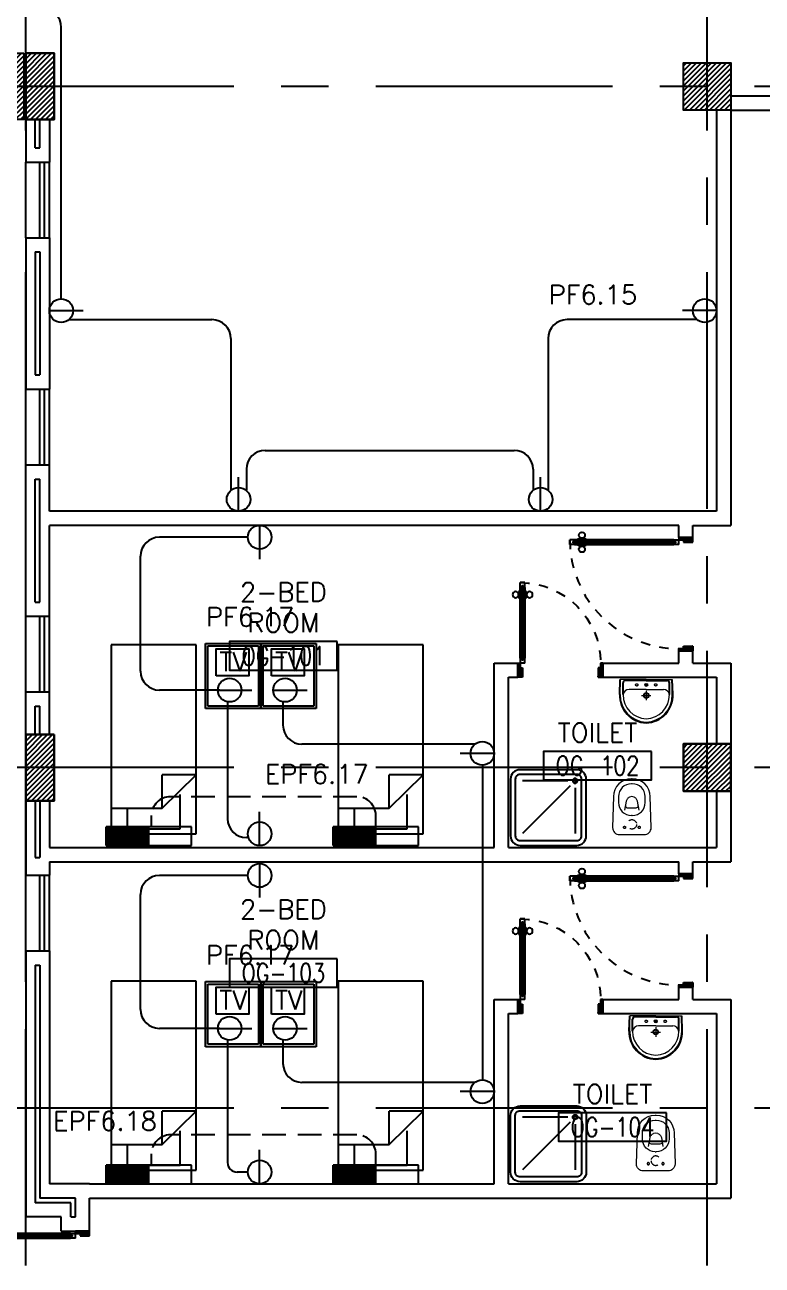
# Model space of a CAD drawing. Extents: x -0.4 to 93.5, y -1.1 to 78.4.
# Drawn here: x 50.62 to 58.41, y 14.89 to 28 of the extents above; entities that cross this region are included whole.
import ezdxf
from ezdxf.enums import TextEntityAlignment as Align

# ---------------------------------------------------------------- set-up
doc = ezdxf.new("R2010")
doc.units = 0
doc.header["$MEASUREMENT"] = 0
for name, pattern in [('CENTERX2', [4, 2.5, -0.5, 0.5, -0.5]), ('DASHED', [0.75, 0.5, -0.25]), ('HIDDEN', [0.375, 0.25, -0.125]), ('HIDDEN2', [0.1875, 0.125, -0.0625])]:
    doc.linetypes.add(name, pattern=pattern)
doc.layers.get('0').update_dxf_attribs({"color": 11, "linetype": 'CONTINUOUS'})
for name, color, linetype in [('AXES', 11, 'CENTERX2'), ('COL', 11, 'CONTINUOUS'), ('DOOR', 11, 'CONTINUOUS'), ('E-CLINE', 2, 'CONTINUOUS'), ('E-HLINE', 2, 'HIDDEN'), ('E-SOCKETS', 4, 'CONTINUOUS'), ('E-TEXT', 4, 'CONTINUOUS'), ('FIX', 11, 'CONTINUOUS'), ('FUR', 11, 'CONTINUOUS'), ('HAT', 11, 'CONTINUOUS'), ('INSUL', 11, 'CONTINUOUS'), ('RM-BOX', 11, 'CONTINUOUS'), ('RM-NAME', 11, 'CONTINUOUS'), ('RM-NO', 11, 'CONTINUOUS'), ('WALL', 11, 'CONTINUOUS'), ('WIN', 11, 'CONTINUOUS')]:
    doc.layers.add(name, color=color, linetype=linetype)
doc.styles.add('ROMANS', font='ROMANS.shx', dxfattribs={"width": 0.6})

# ---------------------------------------------------------------- blocks, each defined once
blk = doc.blocks.new('*X41')
at = {"color": 0}
for p, q in [((227929, 132681), (228397, 133150)), ((227929, 132734), (228344, 133150)), ((227929, 132787), (228291, 133150)), ((227929, 132840), (228238, 133150)), ((227929, 132893), (228185, 133150)), ((227929, 132946), (228132, 133150)), ((227929, 132999), (228079, 133150)), ((227929, 133053), (228026, 133150)), ((227929, 133106), (227973, 133150)), ((227950, 132650), (228429, 133128)), ((228003, 132650), (228429, 133075)), ((228056, 132650), (228429, 133022)), ((228109, 132650), (228429, 132969)), ((228162, 132650), (228429, 132916)), ((228215, 132650), (228429, 132863)), ((228268, 132650), (228429, 132810)), ((228321, 132650), (228429, 132757)), ((228374, 132650), (228429, 132704))]:
    blk.add_line(p, q, dxfattribs=at)
blk = doc.blocks.new('COL50')
at = {"layer": 'COL'}
blk.add_lwpolyline([(-250, 250), (-250, -250), (250, -250), (250, 250)], close=True, dxfattribs=at)
blk = doc.blocks.new('*X37')
at = {"color": 0}
for p, q in [((227929, 139894), (228385, 140350)), ((227929, 139947), (228331, 140350)), ((227929, 140000), (228278, 140350)), ((227929, 140053), (228225, 140350)), ((227929, 140106), (228172, 140350)), ((227929, 140159), (228119, 140350)), ((227929, 140212), (228066, 140350)), ((227929, 140265), (228013, 140350)), ((227929, 140318), (227960, 140350)), ((227938, 139850), (228429, 140341)), ((227991, 139850), (228429, 140288)), ((228044, 139850), (228429, 140235)), ((228097, 139850), (228429, 140182)), ((228150, 139850), (228429, 140129)), ((228203, 139850), (228429, 140076)), ((228256, 139850), (228429, 140023)), ((228309, 139850), (228429, 139969)), ((228362, 139850), (228429, 139916)), ((228415, 139850), (228429, 139863))]:
    blk.add_line(p, q, dxfattribs=at)
blk = doc.blocks.new('DOOR100')
at = {"layer": 'DOOR', "color": 0, "linetype": 'ByBlock'}
for p, q in [((-82, 1205), (-91, 1205)), ((-91, 1205), (-91, 1140)), ((-75, 1218), (-82, 1218)), ((-82, 1128), (-82, 1218)), ((-82, 1205), (-82, 1140)), ((-25, 1300), (-75, 1300)), ((-75, 1300), (-25, 1300)), ((-75, 1250), (-75, 1300)), ((-58, 1250), (-75, 1250)), ((-42, 1270), (-58, 1270)), ((-58, 1250), (-58, 1270)), ((-42, 1250), (-42, 1270)), ((-25, 1250), (-42, 1250)), ((-25, 1250), (-25, 1300)), ((-25, 1218), (-18, 1218)), ((-18, 1128), (-18, 1218)), ((-18, 1205), (-9, 1205)), ((-18, 1205), (-18, 1140)), ((-9, 1205), (-9, 1140)), ((-82, 1140), (-91, 1140)), ((-75, 1128), (-82, 1128)), ((-25, 1128), (-18, 1128)), ((-18, 1140), (-9, 1140)), ((-1200, 0), (-1200, 150)), ((-1200, 150), (-1175, 150)), ((-1200, 150), (-1200, 0)), ((-1175, 150), (-1175, 100)), ((-75, 200), (-58, 200)), ((-75, 150), (-75, 200)), ((-75, 150), (-25, 150)), ((-58, 200), (-58, 180)), ((-58, 180), (-42, 180)), ((-42, 200), (-25, 200)), ((-42, 180), (-42, 200)), ((-25, 200), (-25, 150)), ((0, 150), (-25, 150)), ((-25, 150), (-25, 100)), ((0, 150), (0, 0)), ((-1150, 0), (-1200, 0)), ((-1175, 100), (-1150, 100)), ((-1150, 100), (-1150, 0)), ((-50, 100), (-50, 0)), ((-25, 100), (-50, 100)), ((-50, 0), (0, 0))]:
    blk.add_line(p, q, dxfattribs=at)
at = {"layer": 'DOOR', "linetype": 'ByBlock'}
for p, q in [((-75, 1250), (-75, 200)), ((-58, 200), (-58, 1250)), ((-42, 200), (-42, 1250)), ((-25, 200), (-25, 1250)), ((0, 0), (0, 150))]:
    blk.add_line(p, q, dxfattribs=at)
at = {"layer": 'DOOR', "color": 9, "linetype": 'ByBlock'}
for p, q in [((-1150, 0), (-1200, 114)), ((-1150, 0), (-1200, 40)), ((-1150, 0), (-1163, 100)), ((-50, 0), (0, 114)), ((-50, 0), (-37, 100)), ((-50, 0), (0, 40))]:
    blk.add_line(p, q, dxfattribs=at)
at = {"layer": 'DOOR', "color": 0, "linetype": 'ByBlock'}
for centre in [(-124, 1173), (24, 1173)]:
    blk.add_circle(centre, 32.4, dxfattribs=at)
at = {"layer": 'DOOR', "linetype": 'HIDDEN', "ltscale": 0.5}
blk.add_arc((-25, 150), 1150, 90, 180.0001, dxfattribs=at)
at = {"layer": 'DOOR', "color": 9, "linetype": 'ByBlock'}
for centre, radius, start, end in [((-1150, 0), 154, 103.7142, 108.8947), ((-1150, 0), 134, 100.72, 111.8402), ((-50, 0), 134, 68.1598, 79.28), ((-50, 0), 154, 71.1053, 76.2858), ((-1150, 0), 94.4, 90, 121.9818), ((-1150, 0), 74.4, 90, 132.2236), ((-1150, 0), 54.4, 90, 156.7926), ((-1150, 0), 34.4, 90, 180), ((-1150, 0), 14.4, 90, 180), ((-50, 0), 94.4, 58.0182, 90), ((-50, 0), 74.4, 47.7764, 90), ((-50, 0), 54.4, 23.2074, 90), ((-50, 0), 34.4, 0, 90), ((-50, 0), 14.4, 0, 90), ((-50, 0), 114, 64.0838, 77.3774)]:
    blk.add_arc(centre, radius, start, end, dxfattribs=at)
blk = doc.blocks.new('DOOR90')
at = {"layer": 'DOOR', "color": 0, "linetype": 'ByBlock'}
for p, q in [((-150, 0), (-150, -25)), ((-150, 0), (0, 0)), ((0, -50), (0, 0)), ((-1000, -25), (-1000, -75)), ((-1000, -75), (-1000, -25)), ((-950, -25), (-1000, -25)), ((-950, -75), (-1000, -75)), ((-970, -42), (-970, -58)), ((-950, -42), (-970, -42)), ((-950, -58), (-970, -58)), ((-950, -25), (-950, -42)), ((-950, -58), (-950, -75)), ((-918, -25), (-918, -18)), ((-828, -18), (-918, -18)), ((-918, -75), (-918, -82)), ((-828, -82), (-918, -82)), ((-905, -18), (-905, -9)), ((-905, -9), (-840, -9)), ((-905, -18), (-840, -18)), ((-905, -82), (-905, -91)), ((-905, -82), (-840, -82)), ((-905, -91), (-840, -91)), ((-840, -18), (-840, -9)), ((-840, -82), (-840, -91)), ((-828, -25), (-828, -18)), ((-828, -75), (-828, -82)), ((-200, -42), (-200, -25)), ((-200, -25), (-150, -25)), ((-180, -42), (-200, -42)), ((-200, -75), (-200, -58)), ((-200, -58), (-180, -58)), ((-150, -75), (-200, -75)), ((-180, -58), (-180, -42)), ((-150, -75), (-150, -25)), ((-150, -25), (-100, -25)), ((-100, -25), (-100, -50)), ((-100, -50), (0, -50)), ((-150, -900), (-150, -875)), ((-150, -875), (-100, -875)), ((0, -900), (-150, -900)), ((-150, -900), (0, -900)), ((-100, -850), (0, -850)), ((-100, -875), (-100, -850)), ((0, -850), (0, -900))]:
    blk.add_line(p, q, dxfattribs=at)
at = {"layer": 'DOOR', "color": 9, "linetype": 'ByBlock'}
for p, q in [((0, -50), (-114, 0)), ((0, -50), (-40, 0)), ((0, -50), (-100, -37)), ((0, -850), (-114, -900)), ((0, -850), (-100, -863)), ((0, -850), (-40, -900))]:
    blk.add_line(p, q, dxfattribs=at)
at = {"layer": 'DOOR', "linetype": 'ByBlock'}
for p, q in [((-200, -25), (-950, -25)), ((-200, -42), (-950, -42)), ((-200, -58), (-950, -58)), ((-950, -75), (-200, -75))]:
    blk.add_line(p, q, dxfattribs=at)
at = {"layer": 'DOOR', "color": 0, "linetype": 'ByBlock'}
for centre in [(-873, 24), (-873, -124)]:
    blk.add_circle(centre, 32.4, dxfattribs=at)
at = {"layer": 'DOOR', "color": 9, "linetype": 'ByBlock'}
for centre, radius, start, end in [((0, -50), 154, 161.1053, 166.2858), ((0, -50), 134, 158.1598, 169.28), ((0, -50), 94.4, 148.0182, 180), ((0, -50), 74.4, 137.7764, 180), ((0, -50), 114, 154.0838, 167.3774), ((0, -50), 54.4, 113.2074, 180), ((0, -50), 34.4, 90, 180), ((0, -50), 14.4, 90, 180), ((0, -850), 154, 193.7142, 198.8947), ((0, -850), 134, 190.72, 201.8402), ((0, -850), 94.4, 180, 211.9818), ((0, -850), 74.4, 180, 222.2236), ((0, -850), 54.4, 180, 246.7926), ((0, -850), 34.4, 180, 270), ((0, -850), 14.4, 180, 270)]:
    blk.add_arc(centre, radius, start, end, dxfattribs=at)
at = {"layer": 'DOOR', "linetype": 'HIDDEN', "ltscale": 0.5}
blk.add_arc((-150, -25), 850, 180, 270, dxfattribs=at)
blk = doc.blocks.new('RM1')
at = {"layer": 'RM-BOX'}
blk.add_lwpolyline([(570, -200), (-570, -200), (-570, -500), (570, -500)], close=True, dxfattribs=at)
at = {"layer": 'RM-NAME', "style": 'ROMANS'}
for tag, p in [('ROOMNAME1', (0, 324)), ('ROOMNAME2', (0, 0))]:
    blk.add_attdef(tag, text='', height=200, dxfattribs=at).set_placement(p, align=Align.MIDDLE)
at = {"layer": 'RM-NO', "style": 'ROMANS', "width": 0.8}
blk.add_attdef('ROOMNO', text='', height=200, dxfattribs=at).set_placement((0, -350), align=Align.MIDDLE)
blk = doc.blocks.new('C11')
at = {"layer": 'HAT'}
h = blk.add_hatch(dxfattribs=at)
h.set_pattern_fill('ANSI31', color=256, scale=300, style=0)
h.set_pattern_definition([(45, (-248556.182, -75061.005), (-26.5165043, 26.5165043), [])])
h.paths.add_polyline_path([(300, 700), (0, 700), (0, 350), (300, 350)])
h.paths.add_polyline_path([(300, 350), (0, 350), (0, 0), (300, 0)])
at = {"layer": 'COL'}
blk.add_lwpolyline([(300, 700), (300, 0), (0, 0), (0, 700)], close=True, dxfattribs=at)
blk = doc.blocks.new('C11D')
at = {"layer": 'COL', "linetype": 'ByBlock'}
for p in [(-320, 0), (0, 0)]:
    blk.add_blockref('C11', p, dxfattribs=at)
blk = doc.blocks.new('A$C272A55A0')
at = {"layer": 'DOOR', "color": 0, "linetype": 'ByBlock'}
for p, q in [((0, 900), (0, 1050)), ((50, 1050), (0, 1050)), ((50, 950), (50, 1050)), ((1750, 950), (1750, 1050)), ((1750, 1050), (1800, 1050)), ((1800, 1050), (1800, 900)), ((25, 950), (50, 950)), ((25, 900), (25, 950)), ((1775, 950), (1750, 950)), ((1775, 900), (1775, 950)), ((0, 900), (25, 900)), ((75, 900), (25, 900)), ((25, 850), (25, 900)), ((42, 850), (25, 850)), ((58, 870), (42, 870)), ((42, 870), (42, 850)), ((58, 850), (58, 870)), ((75, 850), (58, 850)), ((75, 900), (75, 850)), ((1725, 900), (1775, 900)), ((1725, 900), (1725, 850)), ((1725, 850), (1742, 850)), ((1742, 870), (1758, 870)), ((1742, 850), (1742, 870)), ((1758, 870), (1758, 850)), ((1758, 850), (1775, 850)), ((1800, 900), (1775, 900)), ((1775, 850), (1775, 900)), ((1718, 160), (1709, 160)), ((1709, 95), (1709, 160)), ((1725, 173), (1718, 173)), ((1718, 173), (1718, 83)), ((1718, 95), (1718, 160)), ((1775, 173), (1782, 173)), ((1782, 173), (1782, 83)), ((1782, 160), (1791, 160)), ((1782, 95), (1782, 160)), ((1791, 95), (1791, 160)), ((25, 50), (42, 50)), ((25, 50), (25, 0)), ((25, 0), (75, 0)), ((75, 0), (25, 0)), ((42, 50), (42, 30)), ((42, 30), (58, 30)), ((58, 50), (75, 50)), ((58, 50), (58, 30)), ((75, 50), (75, 0)), ((1718, 95), (1709, 95)), ((1725, 83), (1718, 83)), ((1742, 50), (1725, 50)), ((1725, 50), (1725, 0)), ((1775, 0), (1725, 0)), ((1725, 0), (1775, 0)), ((1742, 50), (1742, 30)), ((1758, 30), (1742, 30)), ((1775, 50), (1758, 50)), ((1758, 50), (1758, 30)), ((1775, 83), (1782, 83)), ((1775, 50), (1775, 0)), ((1782, 95), (1791, 95))]:
    blk.add_line(p, q, dxfattribs=at)
at = {"layer": 'DOOR', "color": 9, "linetype": 'ByBlock'}
for p, q in [((50, 1050), (0, 1010)), ((50, 1050), (0, 937)), ((50, 1050), (37, 950)), ((1750, 1050), (1800, 1010)), ((1750, 1050), (1800, 937)), ((1750, 1050), (1763, 950))]:
    blk.add_line(p, q, dxfattribs=at)
at = {"layer": 'DOOR', "linetype": 'ByBlock'}
for p, q in [((25, 850), (25, 50)), ((42, 850), (42, 50)), ((58, 850), (58, 50)), ((75, 50), (75, 850)), ((1725, 50), (1725, 850)), ((1742, 850), (1742, 50)), ((1758, 850), (1758, 50)), ((1775, 850), (1775, 50))]:
    blk.add_line(p, q, dxfattribs=at)
at = {"layer": 'DOOR', "color": 0, "linetype": 'ByBlock'}
for centre in [(1676, 128), (1824, 128)]:
    blk.add_circle(centre, 32.4, dxfattribs=at)
at = {"layer": 'DOOR', "color": 9, "linetype": 'ByBlock'}
for centre, radius, start, end in [((50, 1050), 34.4, 180, 270), ((50, 1050), 14.4, 180, 270), ((1750, 1050), 14.4, 270, 0), ((1750, 1050), 34.4, 270, 0), ((50, 1050), 54.4, 203.2074, 270), ((50, 1050), 74.4, 227.7764, 270), ((50, 1050), 94.4, 238.0182, 270), ((50, 1050), 114, 244.0838, 257.3774), ((50, 1050), 134, 248.1598, 259.28), ((1750, 1050), 54.4, 270, 336.7926), ((1750, 1050), 74.4, 270, 312.2236), ((1750, 1050), 94.4, 270, 301.9818), ((1750, 1050), 114, 282.6226, 295.9162), ((1750, 1050), 134, 280.72, 291.8402), ((50, 1050), 154, 251.1053, 256.2858), ((1750, 1050), 154, 283.7142, 288.8947)]:
    blk.add_arc(centre, radius, start, end, dxfattribs=at)
at = {"layer": 'DOOR', "linetype": 'HIDDEN', "ltscale": 0.5}
for centre, start, end in [((50, 851), 268.3174, 3.2965), ((1750, 851), 176.7035, 271.6826)]:
    blk.add_arc(centre, 851, start, end, dxfattribs=at)
at = {"layer": 'WALL', "linetype": 'ByBlock'}
blk.add_line((1800, 900), (1800, 1050), dxfattribs=at)
blk = doc.blocks.new('LAV1')
at = {"layer": 'FIX', "linetype": 'DASHED', "lineweight": 20, "ltscale": 0.05}
for p, q in [((0, 170), (0, 270)), ((0, 170), (0, 270)), ((50, 220), (-50, 220))]:
    blk.add_line(p, q, dxfattribs=at)
at = {"layer": 'FIX', "linetype": 'ByBlock', "ltscale": 0.3}
for p, q in [((-280, 210), (-275, 50)), ((-245, 210), (-245, 85)), ((245, 210), (245, 85)), ((280, 210), (275, 50)), ((0, 60), (-220, 60)), ((0, 60), (220, 60))]:
    blk.add_line(p, q, dxfattribs=at)
at = {"layer": 'FIX', "linetype": 'Continuous', "lineweight": 20}
for p, q in [((-275, 210), (-275, 50)), ((0, 155), (-181, 155)), ((0, 155), (181, 155)), ((275, 210), (275, 50)), ((0, 50), (-275, 50)), ((0, 50), (-252, 50)), ((0, 50), (252, 50)), ((0, 50), (275, 50))]:
    blk.add_line(p, q, dxfattribs=at)
at = {"layer": 'FIX', "lineweight": 20}
for p, q in [((16, 107), (-15, 107)), ((0, 92), (0, 123))]:
    blk.add_line(p, q, dxfattribs=at)
for centre, radius in [((0, 220), 29.5), ((0, 220), 22.5), ((0, 107), 15.5)]:
    blk.add_circle(centre, radius, dxfattribs=at)
at = {"layer": 'FIX', "linetype": 'HIDDEN', "lineweight": 20, "ltscale": 0.05}
for centre in [(-100, 107), (100, 107)]:
    blk.add_circle(centre, 12.4, dxfattribs=at)
at = {"layer": 'FIX', "linetype": 'ByBlock', "ltscale": 0.3}
for centre, radius, start, end in [((7, 220), 287, 91.3776, 182.0064), ((-7, 220), 287, 357.9936, 88.6224), ((-220, 85), 24.9, 179.7021, 269.9486), ((220, 85), 24.9, 270.0514, 0.2979)]:
    blk.add_arc(centre, radius, start, end, dxfattribs=at)
at = {"layer": 'FIX', "linetype": 'Continuous', "lineweight": 20}
for centre, radius, start, end in [((8, 217), 283, 91.6988, 181.351), ((8, 212), 253, 91.7328, 180.4884), ((-8, 217), 283, 358.649, 88.3012), ((-8, 212), 253, 359.5116, 88.2672), ((-179, 222), 66.9, 190.2006, 268.0786), ((179, 222), 66.9, 271.9214, 349.7994)]:
    blk.add_arc(centre, radius, start, end, dxfattribs=at)
blk = doc.blocks.new('SHR1')
at = {"layer": 'FIX'}
for p, q in [((-196, 196), (-700, 700)), ((-143, 218), (-143, 700)), ((-218, 143), (-700, 143))]:
    blk.add_line(p, q, dxfattribs=at)
for points in [[(-825, 125), (-825, 725, -0.414214), (-725, 825), (-125, 825, -0.414214), (-25, 725), (-25, 125, -0.414214), (-125, 25), (-725, 25, -0.414214)], [(-775, 125), (-775, 725, -0.414214), (-725, 775), (-125, 775, -0.414214), (-75, 725), (-75, 125, -0.414214), (-125, 75), (-725, 75, -0.414214)]]:
    blk.add_lwpolyline(points, format="xyb", close=True, dxfattribs=at)
for radius in [25, 15]:
    blk.add_circle((-143, 143), radius, dxfattribs=at)
blk = doc.blocks.new('WC1')
at = {"layer": 'FIX', "lineweight": 20}
for p, q in [((-210, 204), (-538, 194)), ((-475, 141), (-538, 141)), ((-727, 5), (-727, -5)), ((-674, 5), (-674, -5)), ((-534, 24), (-540, 0)), ((-540, 0), (-534, -24)), ((-395, 76), (-490, 60)), ((-339, 5), (-339, -5)), ((-490, -60), (-395, -76)), ((-538, -141), (-475, -141)), ((-538, -194), (-210, -204))]:
    blk.add_line(p, q, dxfattribs=at)
at = {"layer": 'FIX', "linetype": 'Continuous', "lineweight": 20}
blk.add_line((-420, -47), (-420, 45), dxfattribs=at)
at = {"layer": 'FIX', "lineweight": 20}
blk.add_lwpolyline([(-213, -204), (-210, -204, 0.414214), (-137, -131), (-137, 0), (-137, 131, 0.414214), (-210, 204)], format="xyb", dxfattribs=at)
at = {"layer": 'FIX', "linetype": 'HIDDEN2', "lineweight": 20, "ltscale": 0.3}
blk.add_circle((-245, 0), 49.8, dxfattribs=at)
at = {"layer": 'FIX', "linetype": 'HIDDEN', "lineweight": 20, "ltscale": 0.05}
for centre in [(-213, 78), (-213, -77)]:
    blk.add_circle(centre, 11.6, dxfattribs=at)
at = {"layer": 'FIX', "lineweight": 20}
for centre, radius, start, end in [((-538, 5), 189, 90, 180), ((-538, 5), 136, 90, 180), ((-475, 5), 136, 360, 90), ((-473, -7), 68.2, 128.9242, 152.8468), ((-464, -18), 82, 108.496, 128.9242), ((-538, -5), 189, 180, 270), ((-538, -5), 136, 180, 270), ((-473, 7), 68.2, 207.1532, 231.0758), ((-464, 18), 82, 231.0758, 251.504), ((-475, -5), 136, 270, 0)]:
    blk.add_arc(centre, radius, start, end, dxfattribs=at)
at = {"layer": 'FIX', "linetype": 'Continuous', "lineweight": 20}
for centre, start, end in [((-443, 46), 357.6662, 91.6121), ((-442, -46), 268.3879, 2.3338)]:
    blk.add_arc(centre, 22.3, start, end, dxfattribs=at)
blk = doc.blocks.new('BHU')
at = {"color": 8}
for p, q in [((0, -311), (145, 1)), ((0, -340), (159, 1)), ((0, -370), (173, 1)), ((0, -399), (187, 1)), ((0, -281), (132, 1)), ((0, -251), (118, 1)), ((0, -15), (7, 1)), ((0, -44), (21, 1)), ((0, -74), (35, 1)), ((0, -104), (49, 1)), ((0, -133), (63, 1)), ((0, -163), (76, 1)), ((0, -192), (90, 1)), ((0, -222), (104, 1)), ((0, -429), (199, -1)), ((4, -450), (199, -31)), ((18, -450), (199, -61)), ((32, -450), (199, -90)), ((45, -450), (199, -120)), ((59, -450), (199, -149)), ((73, -450), (199, -179)), ((87, -450), (199, -208)), ((101, -450), (199, -238)), ((114, -450), (199, -268)), ((128, -450), (199, -297)), ((142, -450), (199, -327)), ((156, -450), (199, -356)), ((169, -450), (199, -386)), ((183, -450), (199, -416)), ((197, -450), (199, -445))]:
    blk.add_line(p, q, dxfattribs=at)
at = {"layer": 'E-SOCKETS'}
for p, q in [((0, 450), (199, 450)), ((0, -450), (0, 450)), ((199, 450), (199, -450))]:
    blk.add_line(p, q, dxfattribs=at)
at = {"layer": 'E-SOCKETS', "color": 4}
for p, q in [((0, 1), (199, 1)), ((0, -450), (199, -450))]:
    blk.add_line(p, q, dxfattribs=at)

msp = doc.modelspace()

# ---------------------------------------------------------------- linework, layer by layer
at = {"layer": 'AXES'}
for p, q in [((57.8324, -1.1143), (57.8324, 77.6984)), ((50.6324, -1.1143), (50.6324, 77.3484)), ((92.8324, 27.35), (40.7424, 27.35)), ((92.8324, 20.15), (40.7424, 20.15)), ((92.8324, 16.55), (40.7424, 16.55))]:
    msp.add_line(p, q, dxfattribs=at)
at = {"layer": 'E-CLINE', "color": 4, "linetype": 'ByBlock'}
for p, q in [((51.0074, 25.105), (51.0074, 27.9745)), ((51.0885, 24.8849), (52.5999, 24.8849)), ((57.7262, 24.8849), (56.3525, 24.8849)), ((52.7999, 24.6849), (52.7999, 23.0816)), ((56.1525, 24.6849), (56.1525, 23.0816)), ((53.1636, 23.503), (55.7938, 23.503)), ((52.9636, 23.303), (52.9636, 23.0816)), ((55.9938, 23.303), (55.9938, 23.0816)), ((52.979, 22.585), (52.0449, 22.585)), ((51.8449, 21.1686), (51.8449, 22.385)), ((55.3792, 20.3975), (53.551, 20.3975)), ((55.4574, 20.175), (55.4574, 16.85)), ((52.979, 19.41), (52.9651, 19.41)), ((52.979, 19.01), (52.0449, 19.01)), ((51.8449, 17.5936), (51.8449, 18.81)), ((55.3792, 16.8225), (53.551, 16.8225)), ((52.979, 15.875), (52.8651, 15.875))]:
    msp.add_line(p, q, dxfattribs=at)
at = {"layer": 'E-CLINE', "color": 4}
for p, q in [((52.6851, 20.9686), (52.0449, 20.9686)), ((52.7651, 20.8456), (52.7651, 19.61)), ((53.351, 20.8456), (53.351, 20.5975)), ((52.6851, 17.3936), (52.0449, 17.3936)), ((52.7651, 17.2706), (52.7651, 15.975)), ((53.351, 17.2706), (53.351, 17.0225))]:
    msp.add_line(p, q, dxfattribs=at)
at = {"layer": 'E-CLINE', "color": 4, "linetype": 'ByBlock'}
for centre, radius, start, end in [((50.8074, 27.9745), 0.2, 0, 90), ((52.5999, 24.6849), 0.2, 0, 90), ((56.3525, 24.6849), 0.2, 90, 180), ((53.1636, 23.303), 0.2, 90, 180), ((55.7938, 23.303), 0.2, 0, 90), ((52.0449, 22.385), 0.2, 90, 180), ((52.0449, 21.1686), 0.2, 180, 270), ((53.551, 20.5975), 0.2, 180, 270), ((52.9651, 19.61), 0.2, 180, 270), ((52.0449, 18.81), 0.2, 90, 180), ((52.0449, 17.5936), 0.2, 180, 270), ((53.551, 17.0225), 0.2, 180, 270), ((52.8651, 15.975), 0.1, 180, 270)]:
    msp.add_arc(centre, radius, start, end, dxfattribs=at)
at = {"layer": 'E-HLINE', "color": 4}
for p, q in [((54.1315, 19.8425), (52.1614, 19.8425)), ((51.9614, 19.5244), (51.9614, 19.6425)), ((54.3315, 19.5244), (54.3315, 19.6425)), ((54.1315, 16.2675), (52.1614, 16.2675)), ((51.9614, 15.9494), (51.9614, 16.0675)), ((54.3315, 15.9494), (54.3315, 16.0675))]:
    msp.add_line(p, q, dxfattribs=at)
for centre, start, end in [((52.1614, 19.6425), 90, 180), ((54.1315, 19.6425), 0, 90), ((52.1614, 16.0675), 90, 180), ((54.1315, 16.0675), 0, 90)]:
    msp.add_arc(centre, 0.2, start, end, dxfattribs=at)
at = {"layer": 'E-SOCKETS'}
for p, q in [((50.8824, 24.98), (51.2407, 24.98)), ((57.9324, 24.98), (57.574, 24.98)), ((52.8817, 22.86), (52.8817, 23.2183)), ((56.0732, 22.86), (56.0732, 23.2183)), ((53.104, 22.71), (53.104, 22.3517)), ((52.5311, 20.775), (52.5311, 21.4624)), ((52.5311, 21.4624), (53.117, 21.4624)), ((53.117, 21.4624), (53.117, 20.775)), ((53.117, 20.775), (53.117, 21.4624)), ((53.117, 21.4624), (53.7029, 21.4624)), ((53.7029, 21.4624), (53.7029, 20.775)), ((52.6618, 20.9686), (53.0202, 20.9686)), ((53.2478, 20.9686), (53.6061, 20.9686)), ((53.117, 20.775), (52.5311, 20.775)), ((53.7029, 20.775), (53.117, 20.775)), ((55.5824, 20.3), (55.224, 20.3)), ((53.104, 19.325), (53.104, 19.6833)), ((53.104, 19.135), (53.104, 18.7767)), ((52.5311, 17.2), (52.5311, 17.8874)), ((52.5311, 17.8874), (53.117, 17.8874)), ((53.117, 17.8874), (53.117, 17.2)), ((53.117, 17.2), (53.117, 17.8874)), ((53.117, 17.8874), (53.7029, 17.8874)), ((53.7029, 17.8874), (53.7029, 17.2)), ((52.6618, 17.3936), (53.0202, 17.3936)), ((53.2478, 17.3936), (53.6061, 17.3936)), ((53.117, 17.2), (52.5311, 17.2)), ((53.7029, 17.2), (53.117, 17.2)), ((55.5824, 16.725), (55.224, 16.725)), ((53.104, 15.75), (53.104, 16.1083))]:
    msp.add_line(p, q, dxfattribs=at)
at = {"layer": 'E-SOCKETS', "color": 8}
for p, q in [((52.5561, 21.4374), (53.092, 21.4374)), ((52.5561, 20.8), (52.5561, 21.4374)), ((53.092, 21.4374), (53.092, 20.8)), ((53.142, 21.4374), (53.6779, 21.4374)), ((53.142, 20.8), (53.142, 21.4374)), ((53.6779, 21.4374), (53.6779, 20.8)), ((53.092, 20.8), (52.5561, 20.8)), ((53.6779, 20.8), (53.142, 20.8)), ((52.5561, 17.225), (52.5561, 17.8624)), ((52.5561, 17.8624), (53.092, 17.8624)), ((53.092, 17.8624), (53.092, 17.225)), ((53.142, 17.225), (53.142, 17.8624)), ((53.142, 17.8624), (53.6779, 17.8624)), ((53.6779, 17.8624), (53.6779, 17.225)), ((53.092, 17.225), (52.5561, 17.225)), ((53.6779, 17.225), (53.142, 17.225))]:
    msp.add_line(p, q, dxfattribs=at)
at = {"layer": 'E-SOCKETS'}
for points in [[(52.6451, 21.1191), (52.6451, 21.4051), (52.9902, 21.4051), (52.9902, 21.1191)], [(53.2311, 21.1191), (53.2311, 21.4051), (53.5761, 21.4051), (53.5761, 21.1191)], [(52.6451, 17.5441), (52.6451, 17.8301), (52.9902, 17.8301), (52.9902, 17.5441)], [(53.2311, 17.5441), (53.2311, 17.8301), (53.5761, 17.8301), (53.5761, 17.5441)]]:
    msp.add_lwpolyline(points, close=True, dxfattribs=at)
for centre in [(51.0074, 24.98), (57.8074, 24.98), (52.8817, 22.985), (56.0732, 22.985), (53.104, 22.585), (52.7868, 20.9686), (53.3728, 20.9686), (55.4574, 20.3), (53.104, 19.45), (53.104, 19.01), (52.7868, 17.3936), (53.3728, 17.3936), (55.4574, 16.725), (53.104, 15.875)]:
    msp.add_circle(centre, 0.125, dxfattribs=at)
at = {"layer": 'FUR'}
for p, q in [((52.435, 21.4487), (51.535, 21.4487)), ((51.535, 21.4487), (51.535, 19.4487)), ((52.435, 19.4487), (52.435, 21.4487)), ((54.8338, 21.4487), (53.9338, 21.4487)), ((53.9338, 21.4487), (53.9338, 19.4487)), ((54.8338, 19.4487), (54.8338, 21.4487)), ((52.0738, 19.7203), (52.0738, 20.0737)), ((52.435, 20.0737), (52.0738, 20.0737)), ((52.0738, 19.7203), (52.435, 20.0737)), ((54.4726, 19.7203), (54.4726, 20.0737)), ((54.8338, 20.0737), (54.4726, 20.0737)), ((54.4726, 19.7203), (54.8338, 20.0737)), ((52.2628, 19.5041), (52.2628, 19.8638)), ((54.6616, 19.5041), (54.6616, 19.8638)), ((51.535, 19.7203), (52.0738, 19.7203)), ((51.7049, 19.7203), (51.7049, 19.5041)), ((53.9338, 19.7203), (54.4726, 19.7203)), ((54.1037, 19.7203), (54.1037, 19.5041)), ((51.535, 19.4487), (52.435, 19.4487)), ((51.7049, 19.5041), (52.2628, 19.5041)), ((53.9338, 19.4487), (54.8338, 19.4487)), ((54.1037, 19.5041), (54.6616, 19.5041)), ((52.435, 17.8937), (51.535, 17.8937)), ((51.535, 17.8937), (51.535, 15.8937)), ((52.435, 15.8937), (52.435, 17.8937)), ((54.8338, 17.8937), (53.9338, 17.8937)), ((53.9338, 17.8937), (53.9338, 15.8937)), ((54.8338, 15.8937), (54.8338, 17.8937)), ((52.0738, 16.1653), (52.0738, 16.5187)), ((52.435, 16.5187), (52.0738, 16.5187)), ((52.0738, 16.1653), (52.435, 16.5187)), ((54.4726, 16.1653), (54.4726, 16.5187)), ((54.8338, 16.5187), (54.4726, 16.5187)), ((54.4726, 16.1653), (54.8338, 16.5187)), ((52.2628, 15.9491), (52.2628, 16.3088)), ((54.6616, 15.9491), (54.6616, 16.3088)), ((51.535, 16.1653), (52.0738, 16.1653)), ((51.7049, 16.1653), (51.7049, 15.9491)), ((53.9338, 16.1653), (54.4726, 16.1653)), ((54.1037, 16.1653), (54.1037, 15.9491)), ((51.535, 15.8937), (52.435, 15.8937)), ((51.7049, 15.9491), (52.2628, 15.9491)), ((53.9338, 15.8937), (54.8338, 15.8937)), ((54.1037, 15.9491), (54.6616, 15.9491))]:
    msp.add_line(p, q, dxfattribs=at)
at = {"layer": 'INSUL'}
for p, q in [((50.7324, 26.7), (50.7324, 27)), ((50.7824, 26.7), (50.7824, 27)), ((50.7324, 26.7), (50.7824, 26.7)), ((50.7324, 25.6), (50.7324, 24.3)), ((50.7324, 25.6), (50.7824, 25.6)), ((50.7824, 25.6), (50.7824, 24.3)), ((50.7324, 24.3), (50.7824, 24.3)), ((50.7324, 21.9), (50.7324, 23.2)), ((50.7324, 23.2), (50.7824, 23.2)), ((50.7824, 21.9), (50.7824, 23.2)), ((50.7324, 21.9), (50.7824, 21.9)), ((50.7324, 20.8), (50.7824, 20.8)), ((50.7324, 20.5), (50.7324, 20.8)), ((50.7824, 20.5), (50.7824, 20.8)), ((50.7324, 19.8), (50.7324, 19.2)), ((50.7824, 19.8), (50.7824, 19.2)), ((50.7324, 19.2), (50.7824, 19.2)), ((50.7324, 18.0625), (50.7824, 18.0625)), ((50.7324, 18.0625), (50.7324, 15.55)), ((50.7824, 18.0625), (50.7824, 15.6)), ((51.1074, 15.55), (50.7324, 15.55)), ((51.1574, 15.6), (50.7824, 15.6)), ((51.1074, 15.4), (51.1074, 15.55)), ((51.1574, 15.4), (51.1574, 15.6)), ((51.1074, 15.4), (51.1574, 15.4))]:
    msp.add_line(p, q, dxfattribs=at)
at = {"layer": 'WALL', "linetype": 'ByBlock'}
for p, q in [((58.0824, 27.25), (64.7824, 27.25)), ((57.9324, 27.1), (57.9324, 22.86)), ((58.0824, 27.1), (64.7824, 27.1)), ((58.0824, 27.1), (58.0824, 22.71)), ((57.9324, 22.86), (50.8824, 22.86)), ((57.5324, 22.71), (50.8824, 22.71)), ((57.5324, 22.5825), (57.5324, 22.71)), ((57.6824, 22.5825), (57.6824, 22.71)), ((57.6824, 22.71), (58.0824, 22.71)), ((57.5324, 22.5825), (57.6824, 22.5825)), ((57.5324, 21.255), (57.5324, 21.3825)), ((57.5324, 21.3825), (57.6824, 21.3825)), ((57.6824, 21.255), (57.6824, 21.3825)), ((55.5824, 19.305), (55.5824, 21.255)), ((55.8324, 21.105), (55.8324, 21.255)), ((56.7324, 21.105), (56.7324, 21.255)), ((58.0824, 21.255), (58.0824, 19.155)), ((55.7324, 19.305), (55.7324, 21.105)), ((57.9324, 21.105), (57.9324, 20.4)), ((57.9324, 19.9), (57.9324, 19.305)), ((57.5324, 19.0275), (57.5324, 19.155)), ((57.6824, 19.0275), (57.6824, 19.155)), ((57.5324, 19.0275), (57.6824, 19.0275)), ((57.5324, 17.7), (57.5324, 17.8275)), ((57.5324, 17.8275), (57.6824, 17.8275)), ((57.6824, 17.7), (57.6824, 17.8275)), ((55.5824, 15.75), (55.5824, 17.7)), ((55.8324, 17.55), (55.8324, 17.7)), ((56.7324, 17.55), (56.7324, 17.7)), ((58.0824, 17.7), (58.0824, 15.6)), ((55.7324, 15.75), (55.7324, 17.55)), ((57.9324, 17.55), (57.9324, 15.75))]:
    msp.add_line(p, q, dxfattribs=at)
at = {"layer": 'WALL'}
for p, q in [((50.6324, 27.1), (50.6324, 26.55)), ((50.8824, 27), (50.8824, 26.55)), ((50.6324, 26.55), (50.8824, 26.55)), ((50.6324, 25.75), (50.6324, 24.15)), ((50.6324, 25.75), (50.8824, 25.75)), ((50.8824, 25.75), (50.8824, 24.15)), ((50.6324, 24.15), (50.8824, 24.15)), ((50.6324, 21.75), (50.6324, 23.35)), ((50.6324, 23.35), (50.8824, 23.35)), ((50.8824, 22.86), (50.8824, 23.35)), ((50.8824, 21.75), (50.8824, 22.71)), ((50.6324, 21.75), (50.8824, 21.75)), ((55.5824, 21.255), (55.8324, 21.255)), ((56.7324, 21.255), (57.5324, 21.255)), ((57.6824, 21.255), (58.0824, 21.255)), ((58.0824, 21.255), (58.0824, 19.155)), ((55.7324, 21.105), (55.8324, 21.105)), ((56.7324, 21.105), (57.9324, 21.105)), ((57.9324, 21.105), (57.9324, 20.4)), ((50.6324, 20.95), (50.8824, 20.95)), ((50.6324, 20.5), (50.6324, 20.95)), ((50.8824, 20.5), (50.8824, 20.95)), ((50.6324, 19.8), (50.6324, 19.0125)), ((50.8824, 19.8), (50.8824, 19.305)), ((57.9324, 19.9), (57.9324, 19.305)), ((50.8824, 19.305), (55.5824, 19.305)), ((55.7324, 19.305), (57.9324, 19.305)), ((50.8824, 19.155), (50.8824, 19.0125)), ((50.8824, 19.155), (57.5324, 19.155)), ((57.6824, 19.155), (58.0824, 19.155)), ((50.6324, 19.0125), (50.8824, 19.0125)), ((50.6324, 18.2125), (50.8824, 18.2125)), ((50.6324, 18.2125), (50.6324, 15.4)), ((50.8824, 18.2125), (50.8824, 15.75)), ((55.5824, 17.7), (55.8324, 17.7)), ((56.7324, 17.7), (57.5324, 17.7)), ((57.6824, 17.7), (58.0824, 17.7)), ((58.0824, 17.7), (58.0824, 15.6)), ((55.7324, 17.55), (55.8324, 17.55)), ((56.7324, 17.55), (57.9324, 17.55)), ((57.9324, 17.55), (57.9324, 15.75)), ((51.3074, 15.75), (50.8824, 15.75)), ((51.3074, 15.75), (55.5824, 15.75)), ((55.7324, 15.75), (56.6824, 15.75)), ((55.7324, 15.75), (57.9324, 15.75)), ((51.3074, 15.6), (58.0824, 15.6)), ((51.3074, 15.25), (51.3074, 15.6)), ((51.0074, 15.4), (50.6324, 15.4)), ((51.0074, 15.25), (51.0074, 15.4)), ((51.0074, 15.25), (51.3074, 15.25))]:
    msp.add_line(p, q, dxfattribs=at)
at = {"layer": 'WALL', "linetype": 'ByBlock', "ltscale": 0.3}
for points in [[(50.6324, 27), (50.9324, 27), (50.9324, 27.7), (50.6324, 27.7)], [(57.5824, 27.6), (58.0824, 27.6), (58.0824, 27.1), (57.5824, 27.1)], [(50.9324, 20.5), (50.6324, 20.5), (50.6324, 19.8), (50.9324, 19.8)], [(57.5824, 20.4), (58.0824, 20.4), (58.0824, 19.9), (57.5824, 19.9)]]:
    msp.add_lwpolyline(points, close=True, dxfattribs=at)
at = {"layer": 'WIN'}
for p, q in [((50.6324, 25.75), (50.6324, 26.55)), ((50.7824, 25.75), (50.7824, 26.55)), ((50.8324, 25.75), (50.8324, 26.55)), ((50.8824, 25.75), (50.8824, 26.55)), ((50.6324, 23.35), (50.6324, 24.15)), ((50.7824, 23.35), (50.7824, 24.15)), ((50.8324, 23.35), (50.8324, 24.15)), ((50.8824, 23.35), (50.8824, 24.15)), ((50.6324, 20.95), (50.6324, 21.75)), ((50.7824, 20.95), (50.7824, 21.75)), ((50.8324, 20.95), (50.8324, 21.75)), ((50.8824, 20.95), (50.8824, 21.75)), ((50.6324, 18.2125), (50.6324, 19.0125)), ((50.7824, 18.2125), (50.7824, 19.0125)), ((50.8324, 18.2125), (50.8324, 19.0125)), ((50.8824, 18.2125), (50.8824, 19.0125))]:
    msp.add_line(p, q, dxfattribs=at)

# ---------------------------------------------------------------- block references
at = {"layer": 'COL', "linetype": 'ByBlock', "xscale": 0.001, "yscale": 0.001, "zscale": 0.001}
for name, p in [('C11D', (50.6324, 27)), ('C11', (50.6324, 19.8))]:
    msp.add_blockref(name, p, dxfattribs=at)
at = {"layer": 'COL', "yscale": 0.001, "zscale": 0.001}
for p, xscale in [((57.8324, 27.35), -0.001), ((57.8324, 20.15), -0.001), ((57.8324, 20.15), 0.001)]:
    msp.add_blockref('COL50', p, dxfattribs=dict(at, xscale=xscale))
at = {"layer": 'DOOR', "color": 0, "linetype": 'ByBlock', "yscale": 0.001, "zscale": 0.001}
for name, p, xscale, rotation in [('DOOR100', (57.6824, 22.5825), 0.001, 90), ('DOOR90', (55.8324, 21.105), -0.001, 90), ('DOOR100', (57.6824, 19.0275), 0.001, 90), ('DOOR90', (55.8324, 17.55), -0.001, 90), ('A$C272A55A0', (50.257, 13.45), -0.001, 270)]:
    msp.add_blockref(name, p, dxfattribs=dict(at, xscale=xscale, rotation=rotation))
at = {"layer": 'E-CLINE', "color": 4, "xscale": -0.0009999999892897904, "yscale": 0.0009999999892897904, "zscale": 0.001, "rotation": 270}
for p in [(51.9324, 19.325), (54.3324, 19.325), (51.9324, 15.75), (54.3324, 15.75)]:
    msp.add_blockref('BHU', p, dxfattribs=at)
at = {"layer": 'FIX', "linetype": 'ByBlock', "ltscale": 0.3, "xscale": 0.001, "yscale": 0.001, "zscale": 0.001, "rotation": 180}
for p in [(57.1894, 21.1313), (57.2894, 17.575)]:
    msp.add_blockref('LAV1', p, dxfattribs=at)
at = {"layer": 'FIX', "yscale": 0.001, "zscale": 0.001}
for name, p, xscale, rotation in [('SHR1', (56.5804, 20.153), -0.001, 180), ('WC1', (57.0374, 19.305), 0.001, 270), ('SHR1', (56.5804, 16.598), 0.001, 90), ('WC1', (57.2894, 15.75), -0.001, 90)]:
    msp.add_blockref(name, p, dxfattribs=dict(at, xscale=xscale, rotation=rotation))
at = {"layer": 'HAT', "xscale": 0.001, "yscale": 0.001, "zscale": 0.001}
for name in ['*X37', '*X41']:
    msp.add_blockref(name, (-170.3462, -112.7497), dxfattribs=at)
at = {"layer": 'RM-NAME', "xscale": 0.001, "yscale": 0.001, "zscale": 0.001}
for p, values in [((53.3548, 21.6812), {'ROOMNO': 'OG-101', 'ROOMNAME2': 'ROOM', 'ROOMNAME1': '2-BED'}), ((56.674, 20.5195), {'ROOMNO': 'OG-102', 'ROOMNAME2': 'TOILET'}), ((53.3548, 18.328), {'ROOMNO': 'OG-103', 'ROOMNAME2': 'ROOM', 'ROOMNAME1': '2-BED'}), ((56.8328, 16.6996), {'ROOMNO': 'OG-104', 'ROOMNAME2': 'TOILET'})]:
    msp.add_blockref('RM1', p, dxfattribs=at).add_auto_attribs(values)

# ---------------------------------------------------------------- texts
at = {"layer": 'E-SOCKETS', "style": 'ROMANS'}
for p in [(52.6792, 21.1691), (53.2651, 21.1691), (52.6792, 17.5941), (53.2651, 17.5941)]:
    msp.add_text('TV', height=0.2, dxfattribs=at).set_placement(p)
at = {"layer": 'E-TEXT', "color": 4, "style": 'ROMANS'}
for s, p in [(' PF6.15', (56.022, 25.0495)), (' PF6.17', (52.4001, 21.6436)), (' EPF6.17', (53.0216, 19.9809)), (' PF6.17', (52.4001, 18.0686)), (' EPF6.18', (50.7841, 16.3153))]:
    msp.add_text(s, height=0.2, dxfattribs=at).set_placement(p)

doc.saveas('drawing.dxf')
